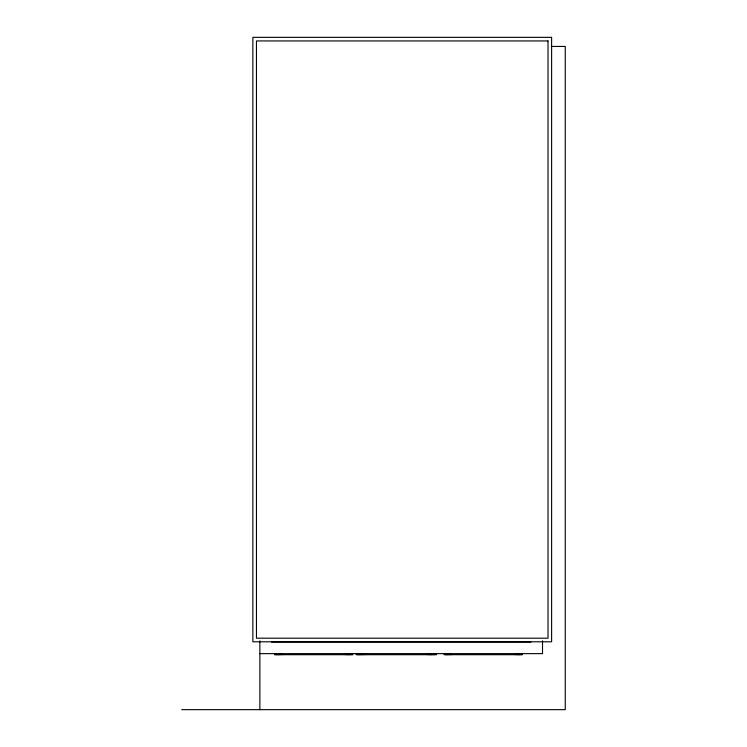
<?xml version="1.0" encoding="UTF-8"?>
<svg xmlns="http://www.w3.org/2000/svg" width="747" height="747" viewBox="0 0 747 747"><rect width="100%" height="100%" fill="white"/><g stroke="black" fill="none" stroke-linecap="round" stroke-linejoin="round"><path stroke-width="1.12" d="M551.314 46.445L565.255 46.445L565.255 709.65L181.745 709.65M271.488 642.009L530.893 642.009M259.863 653.634L542.518 653.634L542.518 640.805M522.368 653.634L522.368 654.699L444.11 654.699L444.11 653.634M521.602 653.634L521.602 654.699M520.183 653.634L520.183 654.699M519.426 653.634L519.426 654.699M518.679 653.634L518.679 654.699M518.007 653.634L518.007 654.699M517.26 653.634L517.26 654.699M516.494 653.634L516.494 654.699M515.075 653.634L515.075 654.699M451.403 653.634L451.403 654.699M450.637 653.634L450.637 654.699M449.218 653.634L449.218 654.699M448.48 653.634L448.461 654.699M447.714 653.634L447.714 654.699M447.042 653.634L447.042 654.699M446.295 653.634L446.295 654.699M445.529 653.634L445.529 654.699M436.519 653.634L436.519 654.699L356.179 654.699L356.179 653.634M434.343 653.634L434.343 654.699M433.671 653.634L433.596 654.699M432.252 653.634L432.252 654.699M431.486 653.634L431.411 654.699M430.739 653.634L430.739 654.699M430.067 653.634L430.067 654.699M429.32 653.634L429.32 654.699M428.563 653.634L428.563 654.699M427.144 653.634L427.144 654.699M365.554 653.634L365.554 654.699M363.378 653.634L363.378 654.699M362.706 653.634L362.706 654.699M361.287 653.634L361.287 654.699M360.456 653.634L360.456 654.699M359.774 653.634L359.774 654.699M359.102 653.634L359.102 654.699M358.355 653.634L358.355 654.699M357.598 653.634L357.598 654.699M352.771 653.634L352.771 654.699L274.522 654.699L274.522 653.634M352.005 653.634L352.005 654.699M350.586 653.634L350.586 654.699M349.848 653.634L349.829 654.699M349.082 653.634L349.082 654.699M348.41 653.634L348.41 654.699M347.663 653.634L347.663 654.699M346.907 653.634L346.907 654.699M345.488 653.634L345.488 654.699M281.806 653.634L281.806 654.699M281.04 653.634L281.04 654.699M279.621 653.634L279.621 654.699M278.883 653.634L278.883 654.699M278.117 653.634L278.117 654.699M277.445 653.634L277.445 654.699M276.698 653.634L276.698 654.699M275.942 653.634L275.942 654.699M259.863 640.823L259.863 709.65M551.613 37.35L252.859 37.35L252.859 641.794L551.613 641.794L551.613 37.35M548.018 40.945L256.464 40.945L256.464 638.199L548.018 638.199L548.018 40.945"/></g></svg>
